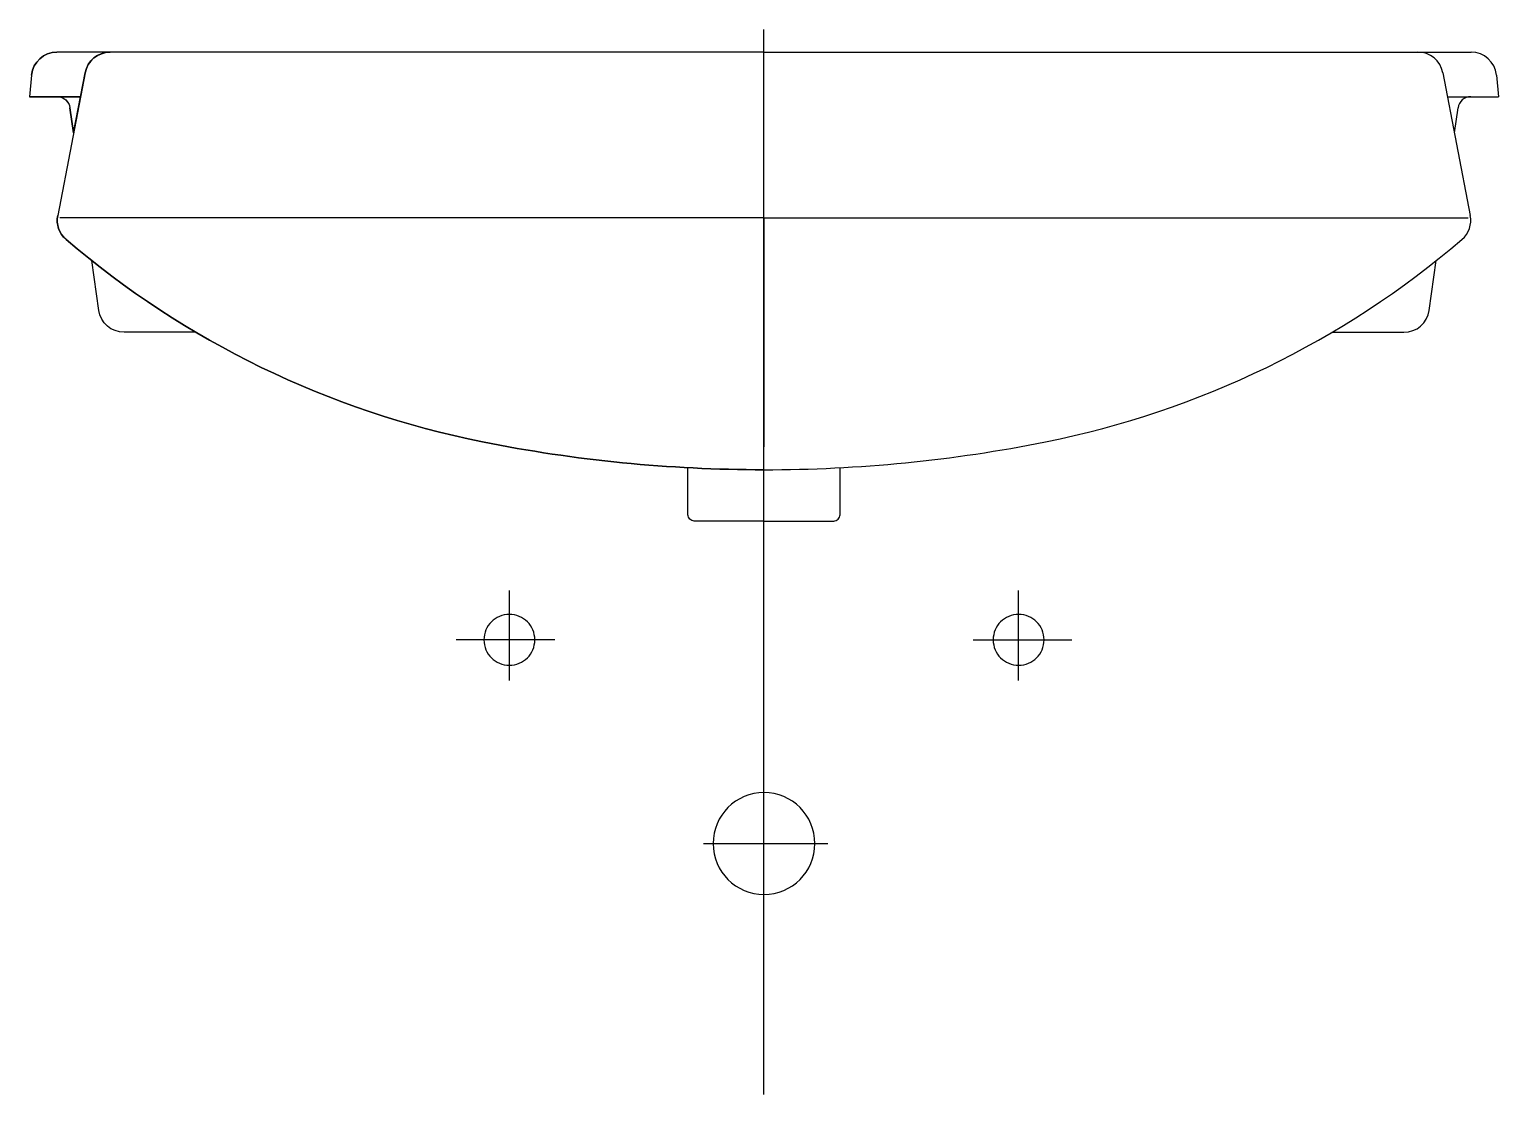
# Model space of a CAD drawing. Extents: x -936.695 to -936.021, y 877.873 to 878.361.
import ezdxf

# ---------------------------------------------------------------- set-up
doc = ezdxf.new("R2010")
doc.units = 0
doc.header["$LTSCALE"] = 0.2
doc.header["$MEASUREMENT"] = 0
for name, pattern in [('AXES', [0.54, 0.3, -0.08, 0.08, -0.08]), ('CACHE', [0.24, 0.12, -0.12]), ('CONTINU', [0])]:
    doc.linetypes.add(name, pattern=pattern)
doc.layers.get('0').update_dxf_attribs({"linetype": 'CONTINUOUS'})
doc.layers.add('DECA_EIXOS', color=5, linetype='AXES')

msp = doc.modelspace()

# ---------------------------------------------------------------- linework, layer by layer
at = {"linetype": 'CONTINUOUS'}
msp.add_line((-936.35812, 878.27472), (-936.35812, 878.16963), dxfattribs=at)
msp.add_line((-936.35812, 878.27472), (-936.35812, 878.16963), dxfattribs=at)
for points in [[(-936.35812, 878.27149), (-936.35812, 878.36104)], [(-936.35812, 878.27149), (-936.35812, 878.36104)], [(-936.35812, 877.87265), (-936.35812, 878.16963)]]:
    msp.add_lwpolyline(points, dxfattribs=at)
at = {"linetype": 'CONTINUOUS', "flags": 128}
for points in [[(-936.66943, 878.34115, -0.358211), (-936.65802, 878.35062), (-936.68237, 878.35062, 0.385287), (-936.69399, 878.34011), (-936.69499, 878.3301), (-936.6814, 878.3301, 0.032761), (-936.68216, 878.33015, -0.032761), (-936.6814, 878.3301), (-936.67156, 878.3301)], [(-936.35812, 878.35062), (-936.65802, 878.35062, 0.358211), (-936.66943, 878.34115), (-936.68201, 878.27574, 0.268406), (-936.67816, 878.26474, 0.128319), (-936.48725, 878.17194, 0.049348), (-936.35812, 878.15916), (-936.35812, 878.16963), (-936.35812, 878.27472)], [(-936.67156, 878.3301), (-936.6814, 878.3301, -0.3365), (-936.67638, 878.32513), (-936.67474, 878.31358)]]:
    msp.add_lwpolyline(points, format="xyb", close=True, dxfattribs=at)
at = {"linetype": 'CONTINU'}
for points in [[(-936.69399, 878.34011, -0.385295), (-936.68237, 878.35062)], [(-936.66943, 878.34115, -0.359606), (-936.65797, 878.35062)], [(-936.0468, 878.34115, 0.359606), (-936.05827, 878.35062)], [(-936.02225, 878.34011, 0.385295), (-936.03387, 878.35062)], [(-936.68218, 878.33015, -0.374502), (-936.67638, 878.32513)], [(-936.03405, 878.33015, 0.374502), (-936.03986, 878.32513)], [(-936.67816, 878.26474, -0.269545), (-936.682, 878.27579)], [(-936.03807, 878.26474, 0.269545), (-936.03423, 878.27579)], [(-936.48725, 878.17194, -0.128319), (-936.67816, 878.26474)], [(-936.22898, 878.17194, 0.128319), (-936.03807, 878.26474)], [(-936.65156, 878.22217, -0.374863), (-936.66315, 878.23223)], [(-936.06468, 878.22217, 0.374863), (-936.05308, 878.23223)], [(-936.35812, 878.15916, -0.049348), (-936.48725, 878.17194)], [(-936.35812, 878.15916, 0.049348), (-936.22898, 878.17194)], [(-936.39007, 878.13562, -0.414215), (-936.39299, 878.13854)], [(-936.32616, 878.13562, 0.414215), (-936.32324, 878.13854)]]:
    msp.add_lwpolyline(points, format="xyb", dxfattribs=at)
for points in [[(-936.35812, 878.35062), (-936.68237, 878.35062)], [(-936.35812, 878.35062), (-936.03387, 878.35062)], [(-936.69399, 878.34011), (-936.69499, 878.3301)], [(-936.66943, 878.34115), (-936.682, 878.27579)], [(-936.0468, 878.34115), (-936.03423, 878.27579)], [(-936.02225, 878.34011), (-936.02125, 878.3301)], [(-936.67156, 878.3301), (-936.69499, 878.3301)], [(-936.04468, 878.3301), (-936.02125, 878.3301)], [(-936.67474, 878.31358), (-936.67638, 878.32513)], [(-936.0415, 878.31358), (-936.03986, 878.32513)], [(-936.35812, 878.27472), (-936.68099, 878.27472)], [(-936.35812, 878.27472), (-936.03525, 878.27472)], [(-936.66315, 878.23223), (-936.6664, 878.25504)], [(-936.05308, 878.23223), (-936.04983, 878.25504)], [(-936.6186, 878.22217), (-936.65156, 878.22217)], [(-936.09763, 878.22217), (-936.06468, 878.22217)], [(-936.39299, 878.13854), (-936.39299, 878.16008)], [(-936.32324, 878.13854), (-936.32324, 878.16008)], [(-936.35812, 878.13562), (-936.39007, 878.13562)], [(-936.35812, 878.13562), (-936.32616, 878.13562)]]:
    msp.add_lwpolyline(points, dxfattribs=at)
at = {"linetype": 'CACHE'}
for points in [[(-936.47489, 878.0695, -1), (-936.47489, 878.09285)], [(-936.47489, 878.09285, -1), (-936.47489, 878.0695)], [(-936.24135, 878.09285, 1), (-936.24135, 878.0695)], [(-936.24135, 878.0695, 1), (-936.24135, 878.09285)], [(-936.35812, 878.01111, 1), (-936.35812, 877.96441)], [(-936.35812, 877.96441, 1), (-936.35812, 878.01111)]]:
    msp.add_lwpolyline(points, format="xyb", dxfattribs=at)
at = {"layer": 'DECA_EIXOS'}
for points in [[(-936.47489, 878.06249), (-936.47489, 878.10383)], [(-936.24135, 878.06249), (-936.24135, 878.10383)], [(-936.45399, 878.08118), (-936.49925, 878.08118)], [(-936.26225, 878.08118), (-936.21698, 878.08118)], [(-936.38586, 877.98776), (-936.32891, 877.98776)]]:
    msp.add_lwpolyline(points, dxfattribs=at)

doc.saveas('drawing.dxf')
